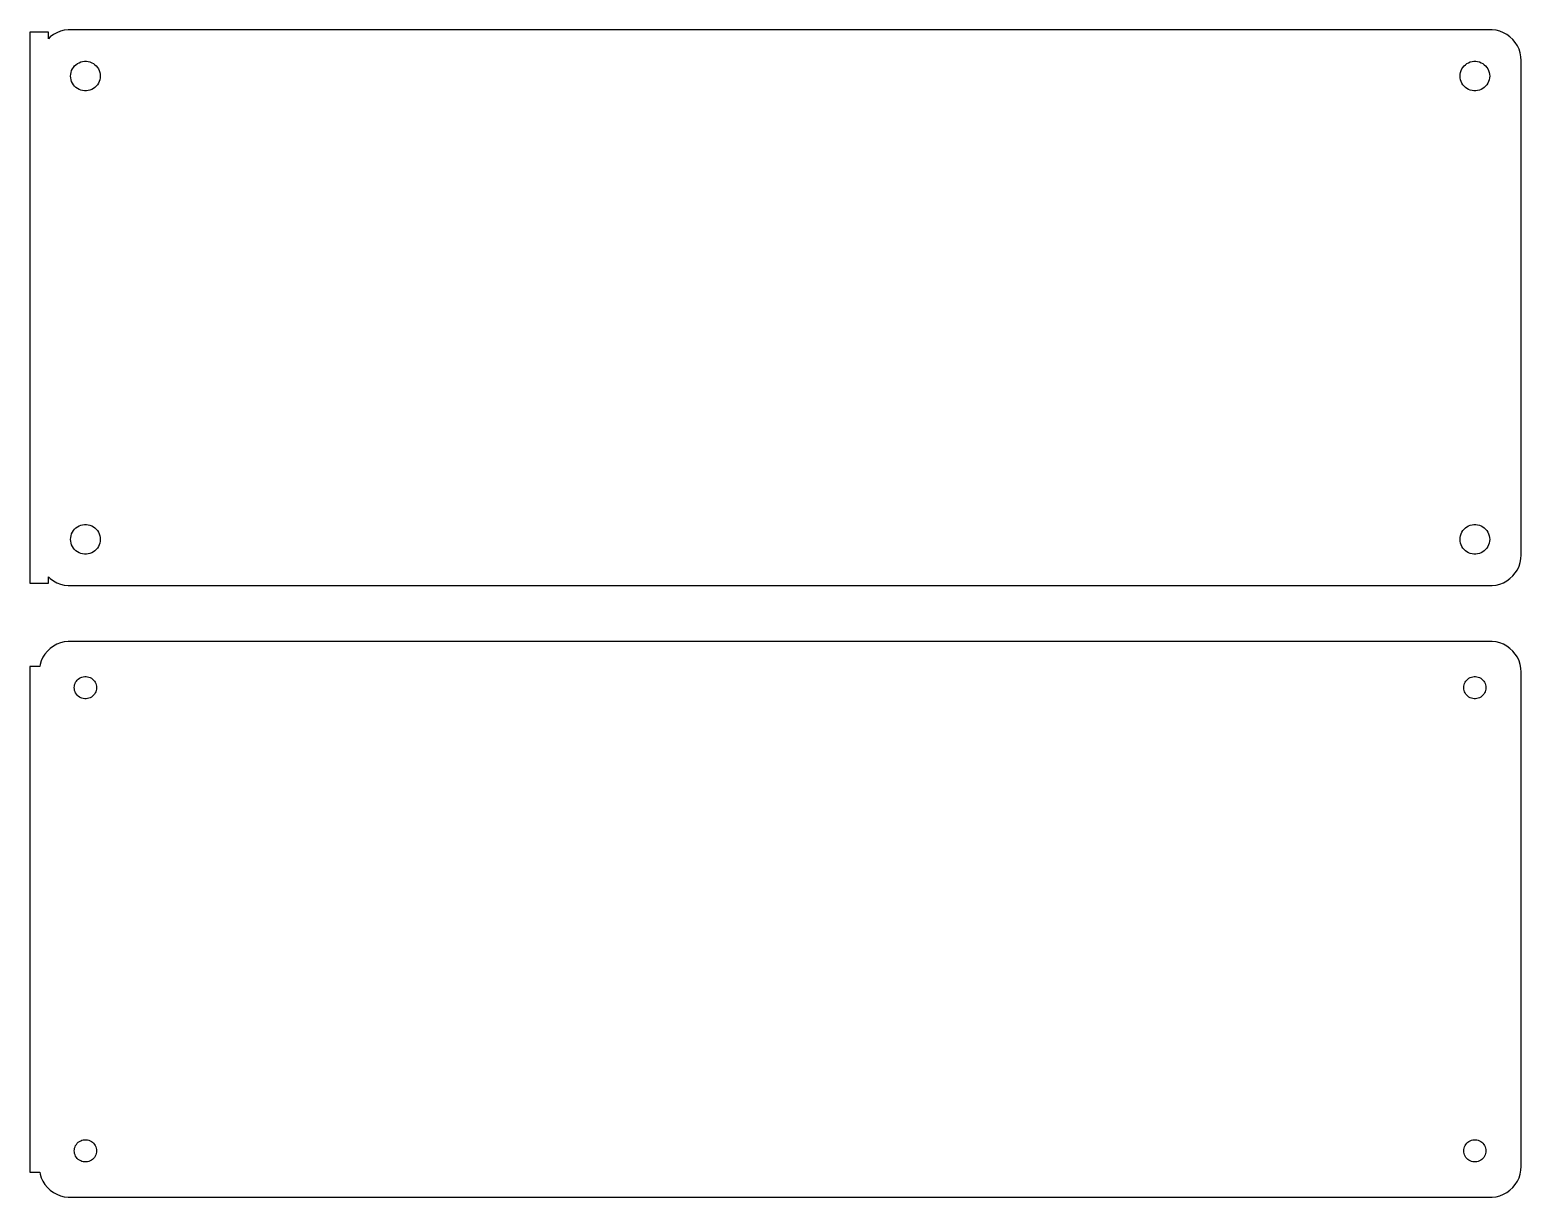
# Model space of a CAD drawing. Header units: metres. Extents: x -122 to 120, y 54 to 243.
import ezdxf

# ---------------------------------------------------------------- set-up
doc = ezdxf.new("R2010")
doc.units = ezdxf.units.M

msp = doc.modelspace()

# ---------------------------------------------------------------- linework, layer by layer
for p, q in [((-118.5, 242.615), (-121.5, 242.615)), ((-121.5, 242.615), (-121.5, 153.385)), ((-118.5, 241.559), (-118.5, 242.615)), ((-118.187, 241.853), (-118.5, 241.559)), ((-117.679, 242.222), (-118.187, 241.853)), ((-117.129, 242.524), (-117.679, 242.222)), ((-116.545, 242.755), (-117.129, 242.524)), ((-115.937, 242.911), (-116.545, 242.755)), ((-115.314, 242.99), (-115.937, 242.911)), ((115.314, 242.99), (-115.314, 242.99)), ((115.937, 242.911), (115.314, 242.99)), ((116.545, 242.755), (115.937, 242.911)), ((117.129, 242.524), (116.545, 242.755)), ((117.679, 242.222), (117.129, 242.524)), ((118.187, 241.853), (117.679, 242.222)), ((118.645, 241.423), (118.187, 241.853)), ((119.045, 240.939), (118.645, 241.423)), ((119.382, 240.409), (119.045, 240.939)), ((119.649, 239.841), (119.382, 240.409)), ((119.843, 239.243), (119.649, 239.841)), ((119.961, 238.627), (119.843, 239.243)), ((-114.603, 236.656), (-114.442, 236.911)), ((-114.442, 236.911), (-114.25, 237.143)), ((-114.25, 237.143), (-114.03, 237.349)), ((-114.03, 237.349), (-113.786, 237.526)), ((-113.786, 237.526), (-113.522, 237.672)), ((-113.522, 237.672), (-113.242, 237.783)), ((-113.242, 237.783), (-112.95, 237.857)), ((-112.95, 237.857), (-112.651, 237.895)), ((-112.651, 237.895), (-112.349, 237.895)), ((-112.349, 237.895), (-112.05, 237.857)), ((-112.05, 237.857), (-111.758, 237.783)), ((-111.758, 237.783), (-111.478, 237.672)), ((-111.478, 237.672), (-111.214, 237.526)), ((-111.214, 237.526), (-110.97, 237.349)), ((-110.97, 237.349), (-110.75, 237.143)), ((-110.75, 237.143), (-110.558, 236.911)), ((-110.558, 236.911), (-110.397, 236.656)), ((110.397, 236.656), (110.558, 236.911)), ((110.558, 236.911), (110.75, 237.143)), ((110.75, 237.143), (110.97, 237.349)), ((110.97, 237.349), (111.214, 237.526)), ((111.214, 237.526), (111.478, 237.672)), ((111.478, 237.672), (111.758, 237.783)), ((111.758, 237.783), (112.05, 237.857)), ((112.05, 237.857), (112.349, 237.895)), ((112.349, 237.895), (112.651, 237.895)), ((112.651, 237.895), (112.95, 237.857)), ((112.95, 237.857), (113.242, 237.783)), ((113.242, 237.783), (113.522, 237.672)), ((113.522, 237.672), (113.786, 237.526)), ((113.786, 237.526), (114.03, 237.349)), ((114.03, 237.349), (114.25, 237.143)), ((114.25, 237.143), (114.442, 236.911)), ((114.442, 236.911), (114.603, 236.656)), ((120, 238), (119.961, 238.627)), ((120, 158), (120, 238)), ((-114.9, 235.5), (-114.881, 235.801)), ((-114.881, 235.199), (-114.9, 235.5)), ((-114.881, 235.801), (-114.825, 236.097)), ((-114.825, 234.903), (-114.881, 235.199)), ((-114.825, 236.097), (-114.731, 236.383)), ((-114.731, 234.617), (-114.825, 234.903)), ((-114.731, 236.383), (-114.603, 236.656)), ((-114.603, 234.344), (-114.731, 234.617)), ((-114.442, 234.089), (-114.603, 234.344)), ((-110.397, 234.344), (-110.558, 234.089)), ((-110.397, 236.656), (-110.269, 236.383)), ((-110.269, 234.617), (-110.397, 234.344)), ((-110.269, 236.383), (-110.175, 236.097)), ((-110.175, 234.903), (-110.269, 234.617)), ((-110.175, 236.097), (-110.119, 235.801)), ((-110.119, 235.199), (-110.175, 234.903)), ((-110.119, 235.801), (-110.1, 235.5)), ((-110.1, 235.5), (-110.119, 235.199)), ((110.1, 235.5), (110.119, 235.801)), ((110.119, 235.199), (110.1, 235.5)), ((110.119, 235.801), (110.175, 236.097)), ((110.175, 234.903), (110.119, 235.199)), ((110.175, 236.097), (110.269, 236.383)), ((110.269, 234.617), (110.175, 234.903)), ((110.269, 236.383), (110.397, 236.656)), ((110.397, 234.344), (110.269, 234.617)), ((110.558, 234.089), (110.397, 234.344)), ((114.603, 234.344), (114.442, 234.089)), ((114.603, 236.656), (114.731, 236.383)), ((114.731, 234.617), (114.603, 234.344)), ((114.731, 236.383), (114.825, 236.097)), ((114.825, 234.903), (114.731, 234.617)), ((114.825, 236.097), (114.881, 235.801)), ((114.881, 235.199), (114.825, 234.903)), ((114.881, 235.801), (114.9, 235.5)), ((114.9, 235.5), (114.881, 235.199)), ((-114.25, 233.857), (-114.442, 234.089)), ((-114.03, 233.651), (-114.25, 233.857)), ((-113.786, 233.474), (-114.03, 233.651)), ((-113.522, 233.328), (-113.786, 233.474)), ((-113.242, 233.217), (-113.522, 233.328)), ((-112.95, 233.143), (-113.242, 233.217)), ((-112.651, 233.105), (-112.95, 233.143)), ((-112.349, 233.105), (-112.651, 233.105)), ((-112.05, 233.143), (-112.349, 233.105)), ((-111.758, 233.217), (-112.05, 233.143)), ((-111.478, 233.328), (-111.758, 233.217)), ((-111.214, 233.474), (-111.478, 233.328)), ((-110.97, 233.651), (-111.214, 233.474)), ((-110.75, 233.857), (-110.97, 233.651)), ((-110.558, 234.089), (-110.75, 233.857)), ((110.75, 233.857), (110.558, 234.089)), ((110.97, 233.651), (110.75, 233.857)), ((111.214, 233.474), (110.97, 233.651)), ((111.478, 233.328), (111.214, 233.474)), ((111.758, 233.217), (111.478, 233.328)), ((112.05, 233.143), (111.758, 233.217)), ((112.349, 233.105), (112.05, 233.143)), ((112.651, 233.105), (112.349, 233.105)), ((112.95, 233.143), (112.651, 233.105)), ((113.242, 233.217), (112.95, 233.143)), ((113.522, 233.328), (113.242, 233.217)), ((113.786, 233.474), (113.522, 233.328)), ((114.03, 233.651), (113.786, 233.474)), ((114.25, 233.857), (114.03, 233.651)), ((114.442, 234.089), (114.25, 233.857)), ((-114.603, 161.656), (-114.442, 161.911)), ((-114.442, 161.911), (-114.25, 162.143)), ((-114.25, 162.143), (-114.03, 162.349)), ((-114.03, 162.349), (-113.786, 162.526)), ((-113.786, 162.526), (-113.522, 162.672)), ((-113.522, 162.672), (-113.242, 162.783)), ((-113.242, 162.783), (-112.95, 162.857)), ((-112.95, 162.857), (-112.651, 162.895)), ((-112.651, 162.895), (-112.349, 162.895)), ((-112.349, 162.895), (-112.05, 162.857)), ((-112.05, 162.857), (-111.758, 162.783)), ((-111.758, 162.783), (-111.478, 162.672)), ((-111.478, 162.672), (-111.214, 162.526)), ((-111.214, 162.526), (-110.97, 162.349)), ((-110.97, 162.349), (-110.75, 162.143)), ((-110.75, 162.143), (-110.558, 161.911)), ((-110.558, 161.911), (-110.397, 161.656)), ((110.397, 161.656), (110.558, 161.911)), ((110.558, 161.911), (110.75, 162.143)), ((110.75, 162.143), (110.97, 162.349)), ((110.97, 162.349), (111.214, 162.526)), ((111.214, 162.526), (111.478, 162.672)), ((111.478, 162.672), (111.758, 162.783)), ((111.758, 162.783), (112.05, 162.857)), ((112.05, 162.857), (112.349, 162.895)), ((112.349, 162.895), (112.651, 162.895)), ((112.651, 162.895), (112.95, 162.857)), ((112.95, 162.857), (113.242, 162.783)), ((113.242, 162.783), (113.522, 162.672)), ((113.522, 162.672), (113.786, 162.526)), ((113.786, 162.526), (114.03, 162.349)), ((114.03, 162.349), (114.25, 162.143)), ((114.25, 162.143), (114.442, 161.911)), ((114.442, 161.911), (114.603, 161.656)), ((-114.9, 160.5), (-114.881, 160.801)), ((-114.881, 160.199), (-114.9, 160.5)), ((-114.881, 160.801), (-114.825, 161.097)), ((-114.825, 159.903), (-114.881, 160.199)), ((-114.825, 161.097), (-114.731, 161.383)), ((-114.731, 159.617), (-114.825, 159.903)), ((-114.731, 161.383), (-114.603, 161.656)), ((-114.603, 159.344), (-114.731, 159.617)), ((-110.397, 161.656), (-110.269, 161.383)), ((-110.269, 159.617), (-110.397, 159.344)), ((-110.269, 161.383), (-110.175, 161.097)), ((-110.175, 159.903), (-110.269, 159.617)), ((-110.175, 161.097), (-110.119, 160.801)), ((-110.119, 160.199), (-110.175, 159.903)), ((-110.119, 160.801), (-110.1, 160.5)), ((-110.1, 160.5), (-110.119, 160.199)), ((110.1, 160.5), (110.119, 160.801)), ((110.119, 160.199), (110.1, 160.5)), ((110.119, 160.801), (110.175, 161.097)), ((110.175, 159.903), (110.119, 160.199)), ((110.175, 161.097), (110.269, 161.383)), ((110.269, 159.617), (110.175, 159.903)), ((110.269, 161.383), (110.397, 161.656)), ((110.397, 159.344), (110.269, 159.617)), ((114.603, 161.656), (114.731, 161.383)), ((114.731, 159.617), (114.603, 159.344)), ((114.731, 161.383), (114.825, 161.097)), ((114.825, 159.903), (114.731, 159.617)), ((114.825, 161.097), (114.881, 160.801)), ((114.881, 160.199), (114.825, 159.903)), ((114.881, 160.801), (114.9, 160.5)), ((114.9, 160.5), (114.881, 160.199)), ((-114.442, 159.089), (-114.603, 159.344)), ((-114.25, 158.857), (-114.442, 159.089)), ((-114.03, 158.651), (-114.25, 158.857)), ((-113.786, 158.474), (-114.03, 158.651)), ((-113.522, 158.328), (-113.786, 158.474)), ((-113.242, 158.217), (-113.522, 158.328)), ((-112.95, 158.143), (-113.242, 158.217)), ((-112.651, 158.105), (-112.95, 158.143)), ((-112.349, 158.105), (-112.651, 158.105)), ((-112.05, 158.143), (-112.349, 158.105)), ((-111.758, 158.217), (-112.05, 158.143)), ((-111.478, 158.328), (-111.758, 158.217)), ((-111.214, 158.474), (-111.478, 158.328)), ((-110.97, 158.651), (-111.214, 158.474)), ((-110.75, 158.857), (-110.97, 158.651)), ((-110.558, 159.089), (-110.75, 158.857)), ((-110.397, 159.344), (-110.558, 159.089)), ((110.558, 159.089), (110.397, 159.344)), ((110.75, 158.857), (110.558, 159.089)), ((110.97, 158.651), (110.75, 158.857)), ((111.214, 158.474), (110.97, 158.651)), ((111.478, 158.328), (111.214, 158.474)), ((111.758, 158.217), (111.478, 158.328)), ((112.05, 158.143), (111.758, 158.217)), ((112.349, 158.105), (112.05, 158.143)), ((112.651, 158.105), (112.349, 158.105)), ((112.95, 158.143), (112.651, 158.105)), ((113.242, 158.217), (112.95, 158.143)), ((113.522, 158.328), (113.242, 158.217)), ((113.786, 158.474), (113.522, 158.328)), ((114.03, 158.651), (113.786, 158.474)), ((114.25, 158.857), (114.03, 158.651)), ((114.442, 159.089), (114.25, 158.857)), ((114.603, 159.344), (114.442, 159.089)), ((119.843, 156.757), (119.961, 157.373)), ((119.961, 157.373), (120, 158)), ((118.187, 154.147), (118.645, 154.577)), ((118.645, 154.577), (119.045, 155.061)), ((119.045, 155.061), (119.382, 155.591)), ((119.382, 155.591), (119.649, 156.159)), ((119.649, 156.159), (119.843, 156.757)), ((-121.5, 153.385), (-118.5, 153.385)), ((-118.5, 153.385), (-118.5, 154.441)), ((-118.5, 154.441), (-118.187, 154.147)), ((-118.187, 154.147), (-117.679, 153.778)), ((-117.679, 153.778), (-117.129, 153.476)), ((-117.129, 153.476), (-116.545, 153.245)), ((-116.545, 153.245), (-115.937, 153.089)), ((-115.937, 153.089), (-115.314, 153.01)), ((-115.314, 153.01), (115.314, 153.01)), ((115.314, 153.01), (115.937, 153.089)), ((115.937, 153.089), (116.545, 153.245)), ((116.545, 153.245), (117.129, 153.476)), ((117.129, 153.476), (117.679, 153.778)), ((117.679, 153.778), (118.187, 154.147)), ((-118.187, 142.853), (-118.645, 142.423)), ((-117.679, 143.222), (-118.187, 142.853)), ((-117.129, 143.524), (-117.679, 143.222)), ((-116.545, 143.755), (-117.129, 143.524)), ((-115.937, 143.911), (-116.545, 143.755)), ((-115.314, 143.99), (-115.937, 143.911)), ((115.314, 143.99), (-115.314, 143.99)), ((115.937, 143.911), (115.314, 143.99)), ((116.545, 143.755), (115.937, 143.911)), ((117.129, 143.524), (116.545, 143.755)), ((117.679, 143.222), (117.129, 143.524)), ((118.187, 142.853), (117.679, 143.222)), ((118.645, 142.423), (118.187, 142.853)), ((-119.843, 140.243), (-119.9, 139.944)), ((-119.649, 140.841), (-119.843, 140.243)), ((-119.382, 141.409), (-119.649, 140.841)), ((-119.045, 141.939), (-119.382, 141.409)), ((-118.645, 142.423), (-119.045, 141.939)), ((119.045, 141.939), (118.645, 142.423)), ((119.382, 141.409), (119.045, 141.939)), ((119.649, 140.841), (119.382, 141.409)), ((119.843, 140.243), (119.649, 140.841)), ((119.961, 139.627), (119.843, 140.243)), ((-119.9, 139.944), (-121.5, 139.944)), ((-121.5, 139.944), (-121.5, 58.0558)), ((-113.956, 137.558), (-113.812, 137.732)), ((-113.812, 137.732), (-113.647, 137.887)), ((-113.647, 137.887), (-113.464, 138.02)), ((-113.464, 138.02), (-113.266, 138.129)), ((-113.266, 138.129), (-113.056, 138.212)), ((-113.056, 138.212), (-112.837, 138.268)), ((-112.837, 138.268), (-112.613, 138.296)), ((-112.613, 138.296), (-112.387, 138.296)), ((-112.387, 138.296), (-112.163, 138.268)), ((-112.163, 138.268), (-111.944, 138.212)), ((-111.944, 138.212), (-111.734, 138.129)), ((-111.734, 138.129), (-111.536, 138.02)), ((-111.536, 138.02), (-111.353, 137.887)), ((-111.353, 137.887), (-111.188, 137.732)), ((-111.188, 137.732), (-111.044, 137.558)), ((111.044, 137.558), (111.188, 137.732)), ((111.188, 137.732), (111.353, 137.887)), ((111.353, 137.887), (111.536, 138.02)), ((111.536, 138.02), (111.734, 138.129)), ((111.734, 138.129), (111.944, 138.212)), ((111.944, 138.212), (112.163, 138.268)), ((112.163, 138.268), (112.387, 138.296)), ((112.387, 138.296), (112.613, 138.296)), ((112.613, 138.296), (112.837, 138.268)), ((112.837, 138.268), (113.056, 138.212)), ((113.056, 138.212), (113.266, 138.129)), ((113.266, 138.129), (113.464, 138.02)), ((113.464, 138.02), (113.647, 137.887)), ((113.647, 137.887), (113.812, 137.732)), ((113.812, 137.732), (113.956, 137.558)), ((120, 139), (119.961, 139.627)), ((120, 59), (120, 139)), ((-114.3, 136.5), (-114.286, 136.726)), ((-114.286, 136.274), (-114.3, 136.5)), ((-114.286, 136.726), (-114.243, 136.948)), ((-114.243, 136.052), (-114.286, 136.274)), ((-114.243, 136.948), (-114.174, 137.163)), ((-114.174, 135.837), (-114.243, 136.052)), ((-114.174, 137.163), (-114.077, 137.367)), ((-114.077, 135.633), (-114.174, 135.837)), ((-114.077, 137.367), (-113.956, 137.558)), ((-113.956, 135.442), (-114.077, 135.633)), ((-113.812, 135.268), (-113.956, 135.442)), ((-113.647, 135.113), (-113.812, 135.268)), ((-111.188, 135.268), (-111.353, 135.113)), ((-111.044, 135.442), (-111.188, 135.268)), ((-111.044, 137.558), (-110.923, 137.367)), ((-110.923, 135.633), (-111.044, 135.442)), ((-110.923, 137.367), (-110.826, 137.163)), ((-110.826, 135.837), (-110.923, 135.633)), ((-110.826, 137.163), (-110.757, 136.948)), ((-110.757, 136.052), (-110.826, 135.837)), ((-110.757, 136.948), (-110.714, 136.726)), ((-110.714, 136.274), (-110.757, 136.052)), ((-110.714, 136.726), (-110.7, 136.5)), ((-110.7, 136.5), (-110.714, 136.274)), ((110.7, 136.5), (110.714, 136.726)), ((110.714, 136.274), (110.7, 136.5)), ((110.714, 136.726), (110.757, 136.948)), ((110.757, 136.052), (110.714, 136.274)), ((110.757, 136.948), (110.826, 137.163)), ((110.826, 135.837), (110.757, 136.052)), ((110.826, 137.163), (110.923, 137.367)), ((110.923, 135.633), (110.826, 135.837)), ((110.923, 137.367), (111.044, 137.558)), ((111.044, 135.442), (110.923, 135.633)), ((111.188, 135.268), (111.044, 135.442)), ((111.353, 135.113), (111.188, 135.268)), ((113.812, 135.268), (113.647, 135.113)), ((113.956, 135.442), (113.812, 135.268)), ((113.956, 137.558), (114.077, 137.367)), ((114.077, 135.633), (113.956, 135.442)), ((114.077, 137.367), (114.174, 137.163)), ((114.174, 135.837), (114.077, 135.633)), ((114.174, 137.163), (114.243, 136.948)), ((114.243, 136.052), (114.174, 135.837)), ((114.243, 136.948), (114.286, 136.726)), ((114.286, 136.274), (114.243, 136.052)), ((114.286, 136.726), (114.3, 136.5)), ((114.3, 136.5), (114.286, 136.274)), ((-113.464, 134.98), (-113.647, 135.113)), ((-113.266, 134.871), (-113.464, 134.98)), ((-113.056, 134.788), (-113.266, 134.871)), ((-112.837, 134.732), (-113.056, 134.788)), ((-112.613, 134.704), (-112.837, 134.732)), ((-112.387, 134.704), (-112.613, 134.704)), ((-112.163, 134.732), (-112.387, 134.704)), ((-111.944, 134.788), (-112.163, 134.732)), ((-111.734, 134.871), (-111.944, 134.788)), ((-111.536, 134.98), (-111.734, 134.871)), ((-111.353, 135.113), (-111.536, 134.98)), ((111.536, 134.98), (111.353, 135.113)), ((111.734, 134.871), (111.536, 134.98)), ((111.944, 134.788), (111.734, 134.871)), ((112.163, 134.732), (111.944, 134.788)), ((112.387, 134.704), (112.163, 134.732)), ((112.613, 134.704), (112.387, 134.704)), ((112.837, 134.732), (112.613, 134.704)), ((113.056, 134.788), (112.837, 134.732)), ((113.266, 134.871), (113.056, 134.788)), ((113.464, 134.98), (113.266, 134.871)), ((113.647, 135.113), (113.464, 134.98)), ((-113.812, 62.7322), (-113.647, 62.8869)), ((-113.647, 62.8869), (-113.464, 63.0198)), ((-113.464, 63.0198), (-113.266, 63.1287)), ((-113.266, 63.1287), (-113.056, 63.2119)), ((-113.056, 63.2119), (-112.837, 63.2681)), ((-112.837, 63.2681), (-112.613, 63.2964)), ((-112.613, 63.2964), (-112.387, 63.2964)), ((-112.387, 63.2964), (-112.163, 63.2681)), ((-112.163, 63.2681), (-111.944, 63.2119)), ((-111.944, 63.2119), (-111.734, 63.1287)), ((-111.734, 63.1287), (-111.536, 63.0198)), ((-111.536, 63.0198), (-111.353, 62.8869)), ((-111.353, 62.8869), (-111.188, 62.7322)), ((111.188, 62.7322), (111.353, 62.8869)), ((111.353, 62.8869), (111.536, 63.0198)), ((111.536, 63.0198), (111.734, 63.1287)), ((111.734, 63.1287), (111.944, 63.2119)), ((111.944, 63.2119), (112.163, 63.2681)), ((112.163, 63.2681), (112.387, 63.2964)), ((112.387, 63.2964), (112.613, 63.2964)), ((112.613, 63.2964), (112.837, 63.2681)), ((112.837, 63.2681), (113.056, 63.2119)), ((113.056, 63.2119), (113.266, 63.1287)), ((113.266, 63.1287), (113.464, 63.0198)), ((113.464, 63.0198), (113.647, 62.8869)), ((113.647, 62.8869), (113.812, 62.7322)), ((-114.3, 61.5), (-114.286, 61.7256)), ((-114.286, 61.2744), (-114.3, 61.5)), ((-114.286, 61.7256), (-114.243, 61.9476)), ((-114.243, 61.0524), (-114.286, 61.2744)), ((-114.243, 61.9476), (-114.174, 62.1626)), ((-114.174, 60.8374), (-114.243, 61.0524)), ((-114.174, 62.1626), (-114.077, 62.3672)), ((-114.077, 60.6328), (-114.174, 60.8374)), ((-114.077, 62.3672), (-113.956, 62.558)), ((-113.956, 60.442), (-114.077, 60.6328)), ((-113.956, 62.558), (-113.812, 62.7322)), ((-113.812, 60.2678), (-113.956, 60.442)), ((-111.188, 62.7322), (-111.044, 62.558)), ((-111.044, 60.442), (-111.188, 60.2678)), ((-111.044, 62.558), (-110.923, 62.3672)), ((-110.923, 60.6328), (-111.044, 60.442)), ((-110.923, 62.3672), (-110.826, 62.1626)), ((-110.826, 60.8374), (-110.923, 60.6328)), ((-110.826, 62.1626), (-110.757, 61.9476)), ((-110.757, 61.0524), (-110.826, 60.8374)), ((-110.757, 61.9476), (-110.714, 61.7256)), ((-110.714, 61.2744), (-110.757, 61.0524)), ((-110.714, 61.7256), (-110.7, 61.5)), ((-110.7, 61.5), (-110.714, 61.2744)), ((110.7, 61.5), (110.714, 61.7256)), ((110.714, 61.2744), (110.7, 61.5)), ((110.714, 61.7256), (110.757, 61.9476)), ((110.757, 61.0524), (110.714, 61.2744)), ((110.757, 61.9476), (110.826, 62.1626)), ((110.826, 60.8374), (110.757, 61.0524)), ((110.826, 62.1626), (110.923, 62.3672)), ((110.923, 60.6328), (110.826, 60.8374)), ((110.923, 62.3672), (111.044, 62.558)), ((111.044, 60.442), (110.923, 60.6328)), ((111.044, 62.558), (111.188, 62.7322)), ((111.188, 60.2678), (111.044, 60.442)), ((113.812, 62.7322), (113.956, 62.558)), ((113.956, 60.442), (113.812, 60.2678)), ((113.956, 62.558), (114.077, 62.3672)), ((114.077, 60.6328), (113.956, 60.442)), ((114.077, 62.3672), (114.174, 62.1626)), ((114.174, 60.8374), (114.077, 60.6328)), ((114.174, 62.1626), (114.243, 61.9476)), ((114.243, 61.0524), (114.174, 60.8374)), ((114.243, 61.9476), (114.286, 61.7256)), ((114.286, 61.2744), (114.243, 61.0524)), ((114.286, 61.7256), (114.3, 61.5)), ((114.3, 61.5), (114.286, 61.2744)), ((-121.5, 58.0558), (-119.9, 58.0558)), ((-119.9, 58.0558), (-119.843, 57.7566)), ((-113.647, 60.1131), (-113.812, 60.2678)), ((-113.464, 59.9802), (-113.647, 60.1131)), ((-113.266, 59.8713), (-113.464, 59.9802)), ((-113.056, 59.7881), (-113.266, 59.8713)), ((-112.837, 59.7319), (-113.056, 59.7881)), ((-112.613, 59.7036), (-112.837, 59.7319)), ((-112.387, 59.7036), (-112.613, 59.7036)), ((-112.163, 59.7319), (-112.387, 59.7036)), ((-111.944, 59.7881), (-112.163, 59.7319)), ((-111.734, 59.8713), (-111.944, 59.7881)), ((-111.536, 59.9802), (-111.734, 59.8713)), ((-111.353, 60.1131), (-111.536, 59.9802)), ((-111.188, 60.2678), (-111.353, 60.1131)), ((111.353, 60.1131), (111.188, 60.2678)), ((111.536, 59.9802), (111.353, 60.1131)), ((111.734, 59.8713), (111.536, 59.9802)), ((111.944, 59.7881), (111.734, 59.8713)), ((112.163, 59.7319), (111.944, 59.7881)), ((112.387, 59.7036), (112.163, 59.7319)), ((112.613, 59.7036), (112.387, 59.7036)), ((112.837, 59.7319), (112.613, 59.7036)), ((113.056, 59.7881), (112.837, 59.7319)), ((113.266, 59.8713), (113.056, 59.7881)), ((113.464, 59.9802), (113.266, 59.8713)), ((113.647, 60.1131), (113.464, 59.9802)), ((113.812, 60.2678), (113.647, 60.1131)), ((119.843, 57.7566), (119.961, 58.3733)), ((119.961, 58.3733), (120, 59)), ((-119.843, 57.7566), (-119.649, 57.1594)), ((-119.649, 57.1594), (-119.382, 56.5912)), ((-119.382, 56.5912), (-119.045, 56.0611)), ((-119.045, 56.0611), (-118.645, 55.5773)), ((-118.645, 55.5773), (-118.187, 55.1474)), ((118.187, 55.1474), (118.645, 55.5773)), ((118.645, 55.5773), (119.045, 56.0611)), ((119.045, 56.0611), (119.382, 56.5912)), ((119.382, 56.5912), (119.649, 57.1594)), ((119.649, 57.1594), (119.843, 57.7566)), ((-118.187, 55.1474), (-117.679, 54.7784)), ((-117.679, 54.7784), (-117.129, 54.4759)), ((-117.129, 54.4759), (-116.545, 54.2447)), ((-116.545, 54.2447), (-115.937, 54.0886)), ((-115.937, 54.0886), (-115.314, 54.0099)), ((-115.314, 54.0099), (115.314, 54.0099)), ((115.314, 54.0099), (115.937, 54.0886)), ((115.937, 54.0886), (116.545, 54.2447)), ((116.545, 54.2447), (117.129, 54.4759)), ((117.129, 54.4759), (117.679, 54.7784)), ((117.679, 54.7784), (118.187, 55.1474))]:
    msp.add_line(p, q)

doc.saveas('drawing.dxf')
